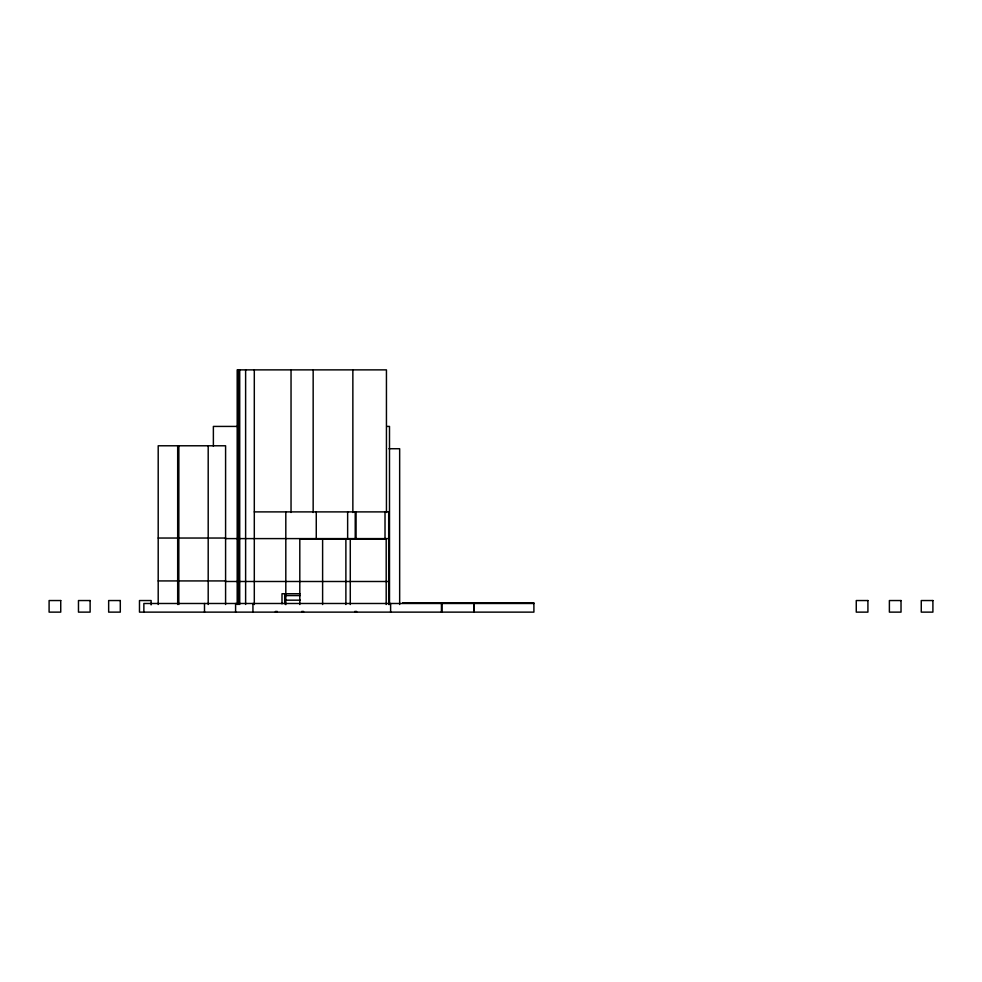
<?xml version="1.0" encoding="UTF-8"?>
<svg xmlns="http://www.w3.org/2000/svg" width="982" height="982" viewBox="0 0 982 982"><rect width="100%" height="100%" fill="white"/><g stroke="black" fill="none" stroke-linecap="round" stroke-linejoin="round"><path stroke-width="1.47" d="M238.258 426.421L213.376 426.421L213.376 446.209M386.798 426.421L389.498 426.421L389.498 604.519M388.921 448.725L399.662 448.725L399.662 604.495M254.301 511.892L388.688 511.892L388.688 604.531M158.2 538.038L225.59 538.038M225.565 538.602L237.742 538.602M238.847 538.602L388.688 538.602M158.2 580.927L225.59 580.927M225.565 581.491L237.742 581.491M238.847 581.491L299.51 581.491M299.805 581.504L388.688 581.491M300.21 593.742L282.006 593.742L282.006 603.844M284.694 595.583L300.21 595.583M285.811 600.174L300.296 600.174M402.767 602.752L533.901 602.752L533.901 612.13L139.481 612.13L139.481 600.542L151.118 600.542L151.118 604.887M533.901 603.488L143.863 603.488L143.863 612.13M474.22 603.488L474.22 612.13M473.975 603.488L473.975 612.13M441.974 603.488L441.974 612.13M441.446 603.488L441.446 612.13M390.615 603.488L390.615 612.13M386.442 512.469L386.442 369.87L237.19 369.87L237.19 604.458M386.196 604.519L386.196 539.093L299.805 539.093L299.805 604.519M385.018 511.892L385.018 539.228M356.564 612.13L356.564 611.455L354.784 611.455L354.784 612.13M356.073 511.892L356.073 539.228M355.226 511.892L355.226 539.228M352.857 369.87L352.857 512.469M350.279 539.093L350.279 604.519M347.64 511.892L347.64 539.228M345.885 539.093L345.885 604.519M322.612 539.093L322.612 604.519M316.265 511.892L316.265 539.228M313.16 369.87L313.16 512.469M303.512 612.13L303.512 611.455L301.744 611.455L301.744 612.13M291.04 369.87L291.04 512.469M285.811 511.892L285.811 604.654M284.694 593.742L284.694 603.844M277.243 612.13L277.243 611.455L275.463 611.455L275.463 612.13M254.301 369.87L254.301 604.531M252.939 603.488L252.939 612.13M245.623 369.87L245.623 604.458M239.718 369.87L239.718 604.458M238.847 369.87L238.847 604.458M237.89 369.87L237.89 604.458M235.594 603.488L235.594 612.13M225.59 604.495L225.59 445.779L158.2 445.779L158.2 604.495M208.196 445.779L208.196 604.495M204.501 603.488L204.501 612.13M178.859 445.779L178.81 604.495M177.681 445.779L177.681 604.495M60.737 600.542L49.1 600.542L49.1 612.13L60.737 612.13L60.737 600.542M90.123 600.542L78.474 600.542L78.474 612.13L90.123 612.13L90.123 600.542M120.295 600.542L108.658 600.542L108.658 612.13L120.295 612.13L120.295 600.542M867.916 600.542L856.267 600.542L856.267 612.13L867.916 612.13L867.916 600.542M901.022 600.542L889.385 600.542L889.385 612.13L901.022 612.13L901.022 600.542M932.9 600.542L921.263 600.542L921.263 612.13L932.9 612.13L932.9 600.542"/></g></svg>
